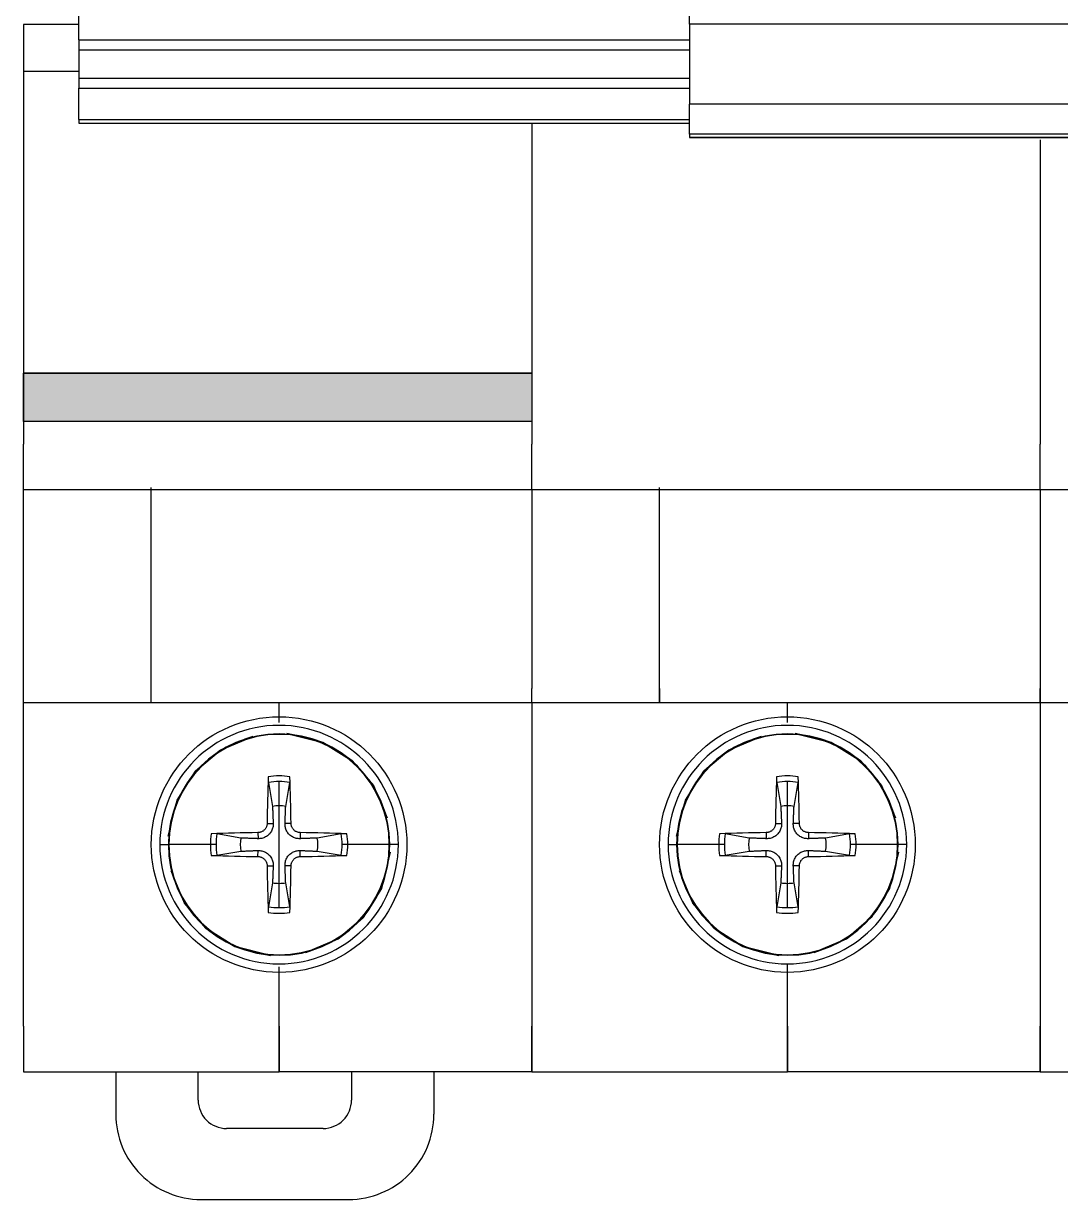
# Model space of a CAD drawing. Header units: inches. Extents: x 274.5 to 346.1, y 101.7 to 190.1.
# Drawn here: x 274.5 to 311.02, y 101.74 to 143.16 of the extents above; entities that cross this region are included whole.
import ezdxf

# ---------------------------------------------------------------- set-up
doc = ezdxf.new("R2010")
doc.units = ezdxf.units.IN
doc.header["$MEASUREMENT"] = 0

msp = doc.modelspace()

# ---------------------------------------------------------------- hatches: boundary and pattern name
msp.add_hatch(color=256).paths.add_polyline_path([(292.402, 130.838), (274.502, 130.838), (274.502, 129.138), (292.402, 129.138)])

# ---------------------------------------------------------------- linework, layer by layer
for p, q in [((276.452, 142.588), (276.452, 146.029)), ((297.952, 143.138), (297.952, 145.984)), ((276.452, 143.119), (274.502, 143.119)), ((274.502, 143.119), (274.502, 141.473)), ((297.952, 143.138), (297.952, 140.315)), ((322.952, 143.138), (297.952, 143.138)), ((276.452, 142.588), (276.452, 142.226)), ((276.452, 142.588), (297.952, 142.588)), ((276.452, 142.226), (276.452, 141.228)), ((276.452, 142.226), (297.952, 142.226)), ((274.502, 141.473), (274.502, 128.338)), ((274.502, 141.473), (274.502, 128.338)), ((276.452, 141.473), (274.502, 141.473)), ((276.452, 141.228), (276.452, 140.884)), ((276.452, 141.228), (297.952, 141.228)), ((276.452, 139.774), (276.452, 140.884)), ((276.452, 140.884), (297.952, 140.884)), ((297.952, 139.262), (297.952, 140.315)), ((322.952, 140.315), (297.952, 140.315)), ((276.452, 139.774), (276.452, 139.65)), ((276.452, 139.774), (297.952, 139.774)), ((276.452, 139.651), (297.952, 139.651)), ((276.452, 139.65), (297.952, 139.65)), ((292.402, 139.612), (292.402, 128.338)), ((297.952, 139.262), (297.952, 139.138)), ((322.952, 139.262), (297.952, 139.262)), ((292.402, 139.138), (292.402, 128.338)), ((292.402, 139.138), (292.402, 128.338)), ((322.952, 139.139), (297.952, 139.139)), ((297.952, 139.138), (322.952, 139.138)), ((310.302, 139.065), (310.302, 128.338)), ((292.402, 130.838), (274.502, 130.838)), ((274.502, 126.738), (274.502, 128.338)), ((274.502, 126.738), (274.502, 128.338)), ((292.402, 126.738), (292.402, 128.338)), ((292.402, 126.738), (292.402, 128.338)), ((292.402, 126.738), (292.402, 128.338)), ((310.302, 126.738), (310.302, 128.338)), ((274.502, 119.738), (274.502, 127.538)), ((279.002, 119.738), (279.002, 126.821)), ((296.902, 119.738), (296.902, 126.821)), ((292.402, 126.738), (274.502, 126.738)), ((310.302, 126.738), (292.402, 126.738)), ((292.402, 126.738), (292.402, 119.738)), ((328.202, 126.738), (310.302, 126.738)), ((310.302, 126.738), (310.302, 119.738)), ((274.502, 119.238), (274.502, 119.738)), ((274.502, 119.238), (274.502, 119.738)), ((274.502, 119.238), (274.502, 119.738)), ((279.002, 119.238), (279.002, 119.738)), ((292.402, 119.238), (292.402, 119.738)), ((296.902, 119.238), (296.902, 119.738)), ((296.902, 119.738), (296.902, 119.238)), ((310.302, 119.238), (310.302, 119.738)), ((310.302, 119.738), (310.302, 119.238)), ((274.502, 107.838), (274.502, 119.238)), ((274.502, 119.238), (279.002, 119.238)), ((279.002, 119.238), (292.402, 119.238)), ((283.502, 118.538), (283.502, 119.238)), ((292.402, 119.238), (296.902, 119.238)), ((292.402, 119.238), (292.402, 107.838)), ((296.902, 119.238), (310.302, 119.238)), ((301.402, 118.538), (301.402, 119.238)), ((310.302, 119.238), (314.802, 119.238)), ((310.302, 119.238), (310.302, 107.838)), ((283.126, 116.427), (283.27, 115.584)), ((283.502, 115.604), (283.502, 116.459)), ((283.734, 115.584), (283.878, 116.427)), ((301.026, 116.427), (301.17, 115.584)), ((301.402, 115.604), (301.402, 116.459)), ((301.634, 115.584), (301.778, 116.427)), ((283.502, 114.238), (283.502, 115.604)), ((301.402, 114.238), (301.402, 115.604)), ((283.08, 114.982), (283.294, 114.981)), ((283.924, 114.982), (283.71, 114.981)), ((300.98, 114.982), (301.194, 114.981)), ((301.824, 114.982), (301.61, 114.981)), ((282.155, 114.469), (281.313, 114.614)), ((282.758, 114.66), (282.759, 114.446)), ((284.246, 114.66), (284.245, 114.446)), ((285.691, 114.614), (284.848, 114.469)), ((300.055, 114.469), (299.213, 114.614)), ((300.658, 114.66), (300.659, 114.446)), ((302.146, 114.66), (302.145, 114.446)), ((303.591, 114.614), (302.748, 114.469)), ((279.302, 114.238), (279.602, 114.238)), ((281.082, 114.238), (279.622, 114.238)), ((281.281, 114.238), (281.082, 114.238)), ((281.313, 113.861), (282.155, 114.006)), ((282.758, 113.816), (282.759, 114.03)), ((283.502, 112.871), (283.502, 114.238)), ((284.246, 113.816), (284.245, 114.03)), ((284.848, 114.006), (285.691, 113.861)), ((285.922, 114.238), (285.723, 114.238)), ((287.381, 114.238), (285.922, 114.238)), ((287.702, 114.238), (287.402, 114.238)), ((297.202, 114.238), (297.502, 114.238)), ((298.982, 114.238), (297.522, 114.238)), ((299.181, 114.238), (298.982, 114.238)), ((299.213, 113.861), (300.055, 114.006)), ((300.658, 113.816), (300.659, 114.03)), ((301.402, 112.871), (301.402, 114.238)), ((302.146, 113.816), (302.145, 114.03)), ((302.748, 114.006), (303.591, 113.861)), ((303.822, 114.238), (303.623, 114.238)), ((305.281, 114.238), (303.822, 114.238)), ((305.602, 114.238), (305.302, 114.238)), ((283.08, 113.493), (283.294, 113.495)), ((283.924, 113.493), (283.71, 113.495)), ((300.98, 113.493), (301.194, 113.495)), ((301.824, 113.493), (301.61, 113.495)), ((283.27, 112.891), (283.126, 112.049)), ((283.502, 112.016), (283.502, 112.871)), ((283.878, 112.049), (283.734, 112.891)), ((301.17, 112.891), (301.026, 112.049)), ((301.402, 112.016), (301.402, 112.871)), ((301.778, 112.049), (301.634, 112.891)), ((283.502, 107.838), (283.502, 109.933)), ((301.402, 107.838), (301.402, 110.038)), ((274.502, 107.838), (274.502, 106.238)), ((274.502, 107.838), (274.502, 106.238)), ((283.502, 106.238), (283.502, 107.838)), ((283.502, 107.838), (283.502, 106.238)), ((292.402, 107.838), (292.402, 106.238)), ((292.402, 106.238), (292.402, 107.838)), ((301.402, 106.238), (301.402, 107.838)), ((301.402, 107.838), (301.402, 106.238)), ((310.302, 107.838), (310.302, 106.238)), ((310.302, 106.238), (310.302, 107.838)), ((274.502, 106.238), (283.502, 106.238)), ((277.752, 106.238), (277.752, 104.738)), ((280.652, 105.238), (280.652, 106.238)), ((292.402, 106.238), (283.502, 106.238)), ((286.052, 106.238), (286.052, 105.238)), ((288.952, 106.238), (288.952, 104.738)), ((292.402, 106.238), (301.402, 106.238)), ((310.302, 106.238), (301.402, 106.238)), ((310.302, 106.238), (319.302, 106.238)), ((285.052, 104.238), (281.652, 104.238)), ((280.752, 101.738), (285.952, 101.738))]:
    msp.add_line(p, q)
msp.add_lwpolyline([(274.502, 130.838), (292.402, 130.838), (292.402, 129.138), (274.502, 129.138)], close=True)
for points in [[(285.044, 117.837), (286.072, 117.193), (285.794, 117.393), (285.044, 117.837), (284.707, 117.946), (283.772, 118.145), (285.044, 117.837)], [(302.944, 117.837), (303.972, 117.193), (303.694, 117.393), (302.944, 117.837), (302.607, 117.946), (301.672, 118.145), (302.944, 117.837)], [(282.577, 118.043), (282.297, 117.946), (281.438, 117.566), (281.21, 117.393), (280.56, 116.822), (280.347, 116.53), (279.912, 115.802), (279.793, 115.442), (279.597, 114.536), (279.912, 115.802), (280.56, 116.822), (281.438, 117.566), (282.577, 118.043)], [(300.476, 118.043), (300.197, 117.946), (299.338, 117.566), (299.11, 117.393), (298.46, 116.822), (298.247, 116.53), (297.812, 115.802), (297.693, 115.442), (297.497, 114.536), (297.812, 115.802), (298.46, 116.822), (299.338, 117.566), (300.476, 118.043)], [(286.657, 116.53), (286.072, 117.193), (286.821, 116.317), (286.657, 116.53)], [(304.557, 116.53), (303.972, 117.193), (304.72, 116.317), (304.557, 116.53)], [(287.303, 115.18), (287.211, 115.442), (286.821, 116.317), (287.303, 115.18)], [(305.203, 115.18), (305.111, 115.442), (304.72, 116.317), (305.203, 115.18)], [(283.27, 115.584), (283.272, 115.542), (283.273, 115.503), (283.275, 115.466), (283.276, 115.431), (283.277, 115.397), (283.279, 115.365), (283.28, 115.335), (283.281, 115.306), (283.282, 115.279), (283.283, 115.253), (283.284, 115.228), (283.285, 115.204), (283.286, 115.181), (283.287, 115.159), (283.288, 115.138), (283.288, 115.117), (283.289, 115.098), (283.29, 115.079), (283.291, 115.061), (283.291, 115.044), (283.292, 115.027), (283.293, 115.011), (283.293, 114.996), (283.294, 114.981)], [(283.71, 114.981), (283.71, 114.996), (283.711, 115.011), (283.712, 115.027), (283.712, 115.044), (283.713, 115.061), (283.714, 115.079), (283.714, 115.098), (283.715, 115.117), (283.716, 115.138), (283.717, 115.159), (283.718, 115.181), (283.719, 115.204), (283.72, 115.228), (283.72, 115.253), (283.722, 115.279), (283.723, 115.306), (283.724, 115.335), (283.725, 115.365), (283.726, 115.397), (283.728, 115.431), (283.729, 115.466), (283.73, 115.503), (283.732, 115.542), (283.734, 115.584)], [(301.17, 115.584), (301.172, 115.542), (301.173, 115.503), (301.175, 115.466), (301.176, 115.431), (301.177, 115.397), (301.179, 115.365), (301.18, 115.335), (301.181, 115.306), (301.182, 115.279), (301.183, 115.253), (301.184, 115.228), (301.185, 115.204), (301.186, 115.181), (301.187, 115.159), (301.188, 115.138), (301.188, 115.117), (301.189, 115.098), (301.19, 115.079), (301.191, 115.061), (301.191, 115.044), (301.192, 115.027), (301.193, 115.011), (301.193, 114.996), (301.194, 114.981)], [(301.61, 114.981), (301.61, 114.996), (301.611, 115.011), (301.612, 115.027), (301.612, 115.044), (301.613, 115.061), (301.614, 115.079), (301.614, 115.098), (301.615, 115.117), (301.616, 115.138), (301.617, 115.159), (301.618, 115.181), (301.619, 115.204), (301.62, 115.228), (301.62, 115.253), (301.622, 115.279), (301.623, 115.306), (301.624, 115.335), (301.625, 115.365), (301.626, 115.397), (301.628, 115.431), (301.629, 115.466), (301.63, 115.503), (301.632, 115.542), (301.634, 115.584)], [(283.08, 114.982), (283.079, 114.962), (283.077, 114.941), (283.073, 114.92), (283.068, 114.9), (283.062, 114.879), (283.054, 114.859), (283.045, 114.84), (283.035, 114.821), (283.024, 114.803), (283.011, 114.786), (282.998, 114.77), (282.984, 114.755), (282.969, 114.741), (282.953, 114.728), (282.936, 114.716), (282.918, 114.705), (282.9, 114.694), (282.88, 114.685), (282.86, 114.678), (282.84, 114.671), (282.819, 114.666), (282.799, 114.663), (282.778, 114.66), (282.758, 114.66)], [(283.294, 114.981), (283.294, 114.946), (283.292, 114.911), (283.288, 114.877), (283.281, 114.844), (283.273, 114.811), (283.262, 114.779), (283.249, 114.746), (283.233, 114.713), (283.214, 114.681), (283.193, 114.65), (283.17, 114.621), (283.145, 114.595), (283.118, 114.57), (283.089, 114.547), (283.058, 114.525), (283.026, 114.507), (282.993, 114.491), (282.96, 114.477), (282.928, 114.467), (282.896, 114.458), (282.862, 114.452), (282.828, 114.448), (282.793, 114.446), (282.759, 114.446)], [(284.245, 114.446), (284.21, 114.446), (284.176, 114.448), (284.141, 114.452), (284.108, 114.458), (284.076, 114.467), (284.043, 114.477), (284.01, 114.491), (283.977, 114.507), (283.945, 114.525), (283.914, 114.547), (283.885, 114.57), (283.859, 114.595), (283.834, 114.621), (283.811, 114.65), (283.79, 114.681), (283.771, 114.713), (283.755, 114.746), (283.741, 114.779), (283.731, 114.811), (283.722, 114.844), (283.716, 114.877), (283.712, 114.911), (283.71, 114.946), (283.71, 114.981)], [(284.246, 114.66), (284.226, 114.66), (284.205, 114.663), (284.185, 114.666), (284.164, 114.671), (284.144, 114.678), (284.124, 114.685), (284.104, 114.694), (284.085, 114.704), (284.067, 114.716), (284.05, 114.728), (284.034, 114.741), (284.019, 114.755), (284.006, 114.77), (283.992, 114.786), (283.98, 114.803), (283.969, 114.821), (283.958, 114.84), (283.949, 114.859), (283.942, 114.879), (283.935, 114.9), (283.931, 114.92), (283.927, 114.941), (283.925, 114.962), (283.924, 114.982)], [(300.98, 114.982), (300.979, 114.962), (300.977, 114.941), (300.973, 114.92), (300.968, 114.9), (300.962, 114.879), (300.954, 114.859), (300.945, 114.84), (300.935, 114.821), (300.924, 114.803), (300.911, 114.786), (300.898, 114.77), (300.884, 114.755), (300.869, 114.741), (300.853, 114.728), (300.836, 114.716), (300.818, 114.705), (300.8, 114.694), (300.78, 114.685), (300.76, 114.678), (300.74, 114.671), (300.719, 114.666), (300.699, 114.663), (300.678, 114.66), (300.658, 114.66)], [(301.194, 114.981), (301.194, 114.946), (301.192, 114.911), (301.188, 114.877), (301.181, 114.844), (301.173, 114.811), (301.162, 114.779), (301.149, 114.746), (301.133, 114.713), (301.114, 114.681), (301.093, 114.65), (301.07, 114.621), (301.045, 114.595), (301.018, 114.57), (300.989, 114.547), (300.958, 114.525), (300.926, 114.507), (300.893, 114.491), (300.86, 114.477), (300.828, 114.467), (300.796, 114.458), (300.762, 114.452), (300.728, 114.448), (300.693, 114.446), (300.659, 114.446)], [(302.145, 114.446), (302.11, 114.446), (302.076, 114.448), (302.041, 114.452), (302.008, 114.458), (301.976, 114.467), (301.943, 114.477), (301.91, 114.491), (301.877, 114.507), (301.845, 114.525), (301.814, 114.547), (301.785, 114.57), (301.759, 114.595), (301.734, 114.621), (301.711, 114.65), (301.69, 114.681), (301.671, 114.713), (301.655, 114.746), (301.641, 114.779), (301.631, 114.811), (301.622, 114.844), (301.616, 114.877), (301.612, 114.911), (301.61, 114.946), (301.61, 114.981)], [(302.146, 114.66), (302.126, 114.66), (302.105, 114.663), (302.085, 114.666), (302.064, 114.671), (302.044, 114.678), (302.024, 114.685), (302.004, 114.694), (301.985, 114.704), (301.967, 114.716), (301.95, 114.728), (301.934, 114.741), (301.919, 114.755), (301.906, 114.77), (301.892, 114.786), (301.88, 114.803), (301.869, 114.821), (301.858, 114.84), (301.849, 114.859), (301.842, 114.879), (301.835, 114.9), (301.831, 114.92), (301.827, 114.941), (301.825, 114.962), (301.824, 114.982)], [(282.759, 114.446), (282.744, 114.446), (282.728, 114.447), (282.712, 114.448), (282.696, 114.448), (282.678, 114.449), (282.66, 114.45), (282.641, 114.45), (282.622, 114.451), (282.602, 114.452), (282.581, 114.453), (282.559, 114.454), (282.536, 114.454), (282.512, 114.455), (282.487, 114.456), (282.461, 114.457), (282.433, 114.458), (282.404, 114.46), (282.374, 114.461), (282.342, 114.462), (282.309, 114.463), (282.274, 114.465), (282.236, 114.466), (282.197, 114.468), (282.155, 114.469)], [(284.848, 114.469), (284.807, 114.468), (284.767, 114.466), (284.73, 114.465), (284.695, 114.463), (284.661, 114.462), (284.63, 114.461), (284.599, 114.46), (284.571, 114.458), (284.543, 114.457), (284.517, 114.456), (284.492, 114.455), (284.468, 114.454), (284.445, 114.454), (284.423, 114.453), (284.402, 114.452), (284.382, 114.451), (284.362, 114.45), (284.343, 114.45), (284.325, 114.449), (284.308, 114.448), (284.291, 114.448), (284.275, 114.447), (284.26, 114.446), (284.245, 114.446)], [(285.891, 114.62), (285.882, 114.62), (285.872, 114.621), (285.862, 114.621), (285.852, 114.621), (285.842, 114.621), (285.833, 114.621), (285.823, 114.621), (285.813, 114.621), (285.803, 114.621), (285.794, 114.621), (285.784, 114.621), (285.775, 114.62), (285.767, 114.62), (285.758, 114.62), (285.749, 114.619), (285.741, 114.619), (285.733, 114.618), (285.726, 114.618), (285.719, 114.617), (285.713, 114.617), (285.707, 114.616), (285.701, 114.615), (285.696, 114.615), (285.691, 114.614)], [(300.659, 114.446), (300.644, 114.446), (300.628, 114.447), (300.612, 114.448), (300.596, 114.448), (300.578, 114.449), (300.56, 114.45), (300.541, 114.45), (300.522, 114.451), (300.502, 114.452), (300.481, 114.453), (300.459, 114.454), (300.436, 114.454), (300.412, 114.455), (300.387, 114.456), (300.361, 114.457), (300.333, 114.458), (300.304, 114.46), (300.274, 114.461), (300.242, 114.462), (300.209, 114.463), (300.174, 114.465), (300.136, 114.466), (300.097, 114.468), (300.055, 114.469)], [(302.748, 114.469), (302.707, 114.468), (302.667, 114.466), (302.63, 114.465), (302.595, 114.463), (302.561, 114.462), (302.53, 114.461), (302.499, 114.46), (302.471, 114.458), (302.443, 114.457), (302.417, 114.456), (302.392, 114.455), (302.368, 114.454), (302.345, 114.454), (302.323, 114.453), (302.302, 114.452), (302.282, 114.451), (302.262, 114.45), (302.243, 114.45), (302.225, 114.449), (302.208, 114.448), (302.191, 114.448), (302.175, 114.447), (302.16, 114.446), (302.145, 114.446)], [(303.791, 114.62), (303.782, 114.62), (303.772, 114.621), (303.762, 114.621), (303.752, 114.621), (303.742, 114.621), (303.733, 114.621), (303.723, 114.621), (303.713, 114.621), (303.703, 114.621), (303.694, 114.621), (303.684, 114.621), (303.675, 114.62), (303.667, 114.62), (303.658, 114.62), (303.649, 114.619), (303.641, 114.619), (303.633, 114.618), (303.626, 114.618), (303.619, 114.617), (303.613, 114.617), (303.607, 114.616), (303.601, 114.615), (303.596, 114.615), (303.591, 114.614)], [(282.155, 114.006), (282.197, 114.008), (282.236, 114.009), (282.274, 114.011), (282.309, 114.012), (282.342, 114.013), (282.374, 114.015), (282.404, 114.016), (282.433, 114.017), (282.461, 114.018), (282.487, 114.019), (282.512, 114.02), (282.536, 114.021), (282.559, 114.022), (282.581, 114.023), (282.602, 114.024), (282.622, 114.024), (282.641, 114.025), (282.66, 114.026), (282.678, 114.026), (282.696, 114.027), (282.712, 114.028), (282.728, 114.028), (282.744, 114.029), (282.759, 114.03)], [(282.759, 114.03), (282.793, 114.03), (282.828, 114.028), (282.862, 114.023), (282.896, 114.017), (282.928, 114.009), (282.96, 113.998), (282.993, 113.985), (283.026, 113.969), (283.058, 113.95), (283.089, 113.929), (283.118, 113.905), (283.145, 113.881), (283.17, 113.854), (283.193, 113.825), (283.214, 113.794), (283.233, 113.762), (283.249, 113.729), (283.262, 113.696), (283.273, 113.664), (283.281, 113.632), (283.288, 113.598), (283.292, 113.564), (283.294, 113.529), (283.294, 113.495)], [(283.71, 113.495), (283.71, 113.529), (283.712, 113.564), (283.716, 113.598), (283.722, 113.632), (283.731, 113.664), (283.741, 113.696), (283.755, 113.729), (283.771, 113.762), (283.79, 113.794), (283.811, 113.825), (283.834, 113.854), (283.859, 113.881), (283.885, 113.905), (283.914, 113.929), (283.945, 113.95), (283.977, 113.969), (284.01, 113.985), (284.043, 113.998), (284.076, 114.009), (284.108, 114.017), (284.141, 114.023), (284.176, 114.028), (284.21, 114.03), (284.245, 114.03)], [(284.245, 114.03), (284.26, 114.029), (284.275, 114.028), (284.291, 114.028), (284.308, 114.027), (284.325, 114.026), (284.343, 114.026), (284.362, 114.025), (284.382, 114.024), (284.402, 114.024), (284.423, 114.023), (284.445, 114.022), (284.468, 114.021), (284.492, 114.02), (284.517, 114.019), (284.543, 114.018), (284.571, 114.017), (284.599, 114.016), (284.63, 114.015), (284.661, 114.013), (284.695, 114.012), (284.73, 114.011), (284.767, 114.009), (284.807, 114.008), (284.848, 114.006)], [(284.445, 110.436), (284.707, 110.528), (285.582, 110.919), (285.794, 111.082), (286.458, 111.667), (286.657, 111.945), (287.102, 112.695), (287.211, 113.032), (287.409, 113.967), (287.102, 112.695), (286.458, 111.667), (285.582, 110.919), (284.445, 110.436)], [(300.055, 114.006), (300.097, 114.008), (300.136, 114.009), (300.174, 114.011), (300.209, 114.012), (300.242, 114.013), (300.274, 114.015), (300.304, 114.016), (300.333, 114.017), (300.361, 114.018), (300.387, 114.019), (300.412, 114.02), (300.436, 114.021), (300.459, 114.022), (300.481, 114.023), (300.502, 114.024), (300.522, 114.024), (300.541, 114.025), (300.56, 114.026), (300.578, 114.026), (300.596, 114.027), (300.612, 114.028), (300.628, 114.028), (300.644, 114.029), (300.659, 114.03)], [(300.659, 114.03), (300.693, 114.03), (300.728, 114.028), (300.762, 114.023), (300.796, 114.017), (300.828, 114.009), (300.86, 113.998), (300.893, 113.985), (300.926, 113.969), (300.958, 113.95), (300.989, 113.929), (301.018, 113.905), (301.045, 113.881), (301.07, 113.854), (301.093, 113.825), (301.114, 113.794), (301.133, 113.762), (301.149, 113.729), (301.162, 113.696), (301.173, 113.664), (301.181, 113.632), (301.188, 113.598), (301.192, 113.564), (301.194, 113.529), (301.194, 113.495)], [(301.61, 113.495), (301.61, 113.529), (301.612, 113.564), (301.616, 113.598), (301.622, 113.632), (301.631, 113.664), (301.641, 113.696), (301.655, 113.729), (301.671, 113.762), (301.69, 113.794), (301.711, 113.825), (301.734, 113.854), (301.759, 113.881), (301.785, 113.905), (301.814, 113.929), (301.845, 113.95), (301.877, 113.969), (301.91, 113.985), (301.943, 113.998), (301.976, 114.009), (302.008, 114.017), (302.041, 114.023), (302.076, 114.028), (302.11, 114.03), (302.145, 114.03)], [(302.145, 114.03), (302.16, 114.029), (302.175, 114.028), (302.191, 114.028), (302.208, 114.027), (302.225, 114.026), (302.243, 114.026), (302.262, 114.025), (302.282, 114.024), (302.302, 114.024), (302.323, 114.023), (302.345, 114.022), (302.368, 114.021), (302.392, 114.02), (302.417, 114.019), (302.443, 114.018), (302.471, 114.017), (302.499, 114.016), (302.53, 114.015), (302.561, 114.013), (302.595, 114.012), (302.63, 114.011), (302.667, 114.009), (302.707, 114.008), (302.748, 114.006)], [(302.345, 110.436), (302.607, 110.528), (303.482, 110.919), (303.694, 111.082), (304.357, 111.667), (304.557, 111.945), (305.002, 112.695), (305.111, 113.032), (305.309, 113.967), (305.002, 112.695), (304.357, 111.667), (303.482, 110.919), (302.345, 110.436)], [(282.758, 113.816), (282.778, 113.815), (282.798, 113.813), (282.819, 113.809), (282.84, 113.804), (282.86, 113.798), (282.88, 113.79), (282.899, 113.781), (282.918, 113.771), (282.936, 113.76), (282.953, 113.747), (282.969, 113.734), (282.984, 113.72), (282.998, 113.705), (283.011, 113.689), (283.024, 113.672), (283.035, 113.654), (283.045, 113.636), (283.054, 113.616), (283.062, 113.596), (283.068, 113.576), (283.073, 113.555), (283.077, 113.534), (283.079, 113.514), (283.08, 113.493)], [(283.294, 113.495), (283.293, 113.48), (283.293, 113.464), (283.292, 113.448), (283.291, 113.431), (283.291, 113.414), (283.29, 113.396), (283.289, 113.377), (283.288, 113.358), (283.288, 113.338), (283.287, 113.317), (283.286, 113.295), (283.285, 113.272), (283.284, 113.248), (283.283, 113.223), (283.282, 113.196), (283.281, 113.169), (283.28, 113.14), (283.279, 113.11), (283.277, 113.078), (283.276, 113.045), (283.275, 113.009), (283.273, 112.972), (283.272, 112.933), (283.27, 112.891)], [(283.734, 112.891), (283.732, 112.933), (283.73, 112.972), (283.729, 113.009), (283.728, 113.045), (283.726, 113.078), (283.725, 113.11), (283.724, 113.14), (283.723, 113.169), (283.722, 113.196), (283.72, 113.223), (283.72, 113.248), (283.719, 113.272), (283.718, 113.295), (283.717, 113.317), (283.716, 113.338), (283.715, 113.358), (283.714, 113.377), (283.714, 113.396), (283.713, 113.414), (283.712, 113.431), (283.712, 113.448), (283.711, 113.464), (283.71, 113.48), (283.71, 113.495)], [(283.924, 113.493), (283.925, 113.514), (283.927, 113.534), (283.93, 113.555), (283.935, 113.576), (283.942, 113.596), (283.949, 113.616), (283.958, 113.635), (283.969, 113.654), (283.98, 113.672), (283.992, 113.689), (284.006, 113.705), (284.019, 113.72), (284.034, 113.734), (284.05, 113.747), (284.067, 113.759), (284.085, 113.771), (284.104, 113.781), (284.123, 113.79), (284.143, 113.798), (284.164, 113.804), (284.184, 113.809), (284.205, 113.813), (284.226, 113.815), (284.246, 113.816)], [(299.012, 113.855), (299.022, 113.855), (299.032, 113.855), (299.042, 113.855), (299.052, 113.854), (299.061, 113.854), (299.071, 113.854), (299.08, 113.854), (299.09, 113.854), (299.1, 113.854), (299.11, 113.855), (299.119, 113.855), (299.128, 113.855), (299.137, 113.855), (299.146, 113.856), (299.154, 113.856), (299.162, 113.856), (299.17, 113.857), (299.178, 113.857), (299.184, 113.858), (299.191, 113.859), (299.197, 113.859), (299.203, 113.86), (299.208, 113.861), (299.213, 113.861)], [(300.658, 113.816), (300.678, 113.815), (300.698, 113.813), (300.719, 113.809), (300.74, 113.804), (300.76, 113.798), (300.78, 113.79), (300.799, 113.781), (300.818, 113.771), (300.836, 113.76), (300.853, 113.747), (300.869, 113.734), (300.884, 113.72), (300.898, 113.705), (300.911, 113.689), (300.924, 113.672), (300.935, 113.654), (300.945, 113.636), (300.954, 113.616), (300.962, 113.596), (300.968, 113.576), (300.973, 113.555), (300.977, 113.534), (300.979, 113.514), (300.98, 113.493)], [(301.194, 113.495), (301.193, 113.48), (301.193, 113.464), (301.192, 113.448), (301.191, 113.431), (301.191, 113.414), (301.19, 113.396), (301.189, 113.377), (301.188, 113.358), (301.188, 113.338), (301.187, 113.317), (301.186, 113.295), (301.185, 113.272), (301.184, 113.248), (301.183, 113.223), (301.182, 113.196), (301.181, 113.169), (301.18, 113.14), (301.179, 113.11), (301.177, 113.078), (301.176, 113.045), (301.175, 113.009), (301.173, 112.972), (301.172, 112.933), (301.17, 112.891)], [(301.634, 112.891), (301.632, 112.933), (301.63, 112.972), (301.629, 113.009), (301.628, 113.045), (301.626, 113.078), (301.625, 113.11), (301.624, 113.14), (301.623, 113.169), (301.622, 113.196), (301.62, 113.223), (301.62, 113.248), (301.619, 113.272), (301.618, 113.295), (301.617, 113.317), (301.616, 113.338), (301.615, 113.358), (301.614, 113.377), (301.614, 113.396), (301.613, 113.414), (301.612, 113.431), (301.612, 113.448), (301.611, 113.464), (301.61, 113.48), (301.61, 113.495)], [(301.824, 113.493), (301.825, 113.514), (301.827, 113.534), (301.83, 113.555), (301.835, 113.576), (301.842, 113.596), (301.849, 113.616), (301.858, 113.635), (301.869, 113.654), (301.88, 113.672), (301.892, 113.689), (301.906, 113.705), (301.919, 113.72), (301.934, 113.734), (301.95, 113.747), (301.967, 113.759), (301.985, 113.771), (302.004, 113.781), (302.023, 113.79), (302.043, 113.798), (302.064, 113.804), (302.084, 113.809), (302.105, 113.813), (302.126, 113.815), (302.146, 113.816)], [(279.697, 113.311), (279.793, 113.032), (280.174, 112.174), (279.697, 113.311)], [(297.597, 113.311), (297.693, 113.032), (298.074, 112.174), (297.597, 113.311)], [(280.347, 111.945), (280.917, 111.295), (280.174, 112.174), (280.347, 111.945)], [(298.247, 111.945), (298.817, 111.295), (298.074, 112.174), (298.247, 111.945)], [(281.938, 110.647), (280.917, 111.295), (281.21, 111.082), (281.938, 110.647), (282.297, 110.528), (283.204, 110.332), (281.938, 110.647)], [(299.837, 110.647), (298.817, 111.295), (299.11, 111.082), (299.837, 110.647), (300.197, 110.528), (301.104, 110.332), (299.837, 110.647)]]:
    msp.add_lwpolyline(points)
for centre in [(283.502, 114.238), (301.402, 114.238)]:
    msp.add_circle(centre, 4.5)
for centre, radius, start, end in [((283.502, 114.238), 4.2, 90, 180), ((283.502, 114.238), 3.9, 90, 180), ((283.502, 114.238), 3.88, 0, 180), ((283.502, 114.238), 4.2, 0, 90), ((283.502, 114.238), 3.9, 0, 90), ((301.402, 114.238), 4.2, 90, 180), ((301.402, 114.238), 3.9, 90, 180), ((301.402, 114.238), 3.88, 0, 180), ((301.402, 114.238), 4.2, 0, 90), ((301.402, 114.238), 3.9, 0, 90), ((283.502, 114.238), 2.419, 80.9059, 99.094), ((283.502, 114.235), 2.224, 90.0031, 99.7446), ((283.502, 114.235), 2.224, 80.2554, 89.9969), ((301.402, 114.238), 2.419, 80.9059, 99.094), ((301.402, 114.235), 2.224, 90.0031, 99.7446), ((301.402, 114.235), 2.224, 80.2554, 89.9969), ((283.502, 114.238), 1.366, 90, 99.7666), ((283.502, 114.238), 1.366, 80.2334, 90), ((301.402, 114.238), 1.366, 90, 99.7666), ((301.402, 114.238), 1.366, 80.2334, 90), ((283.5, 114.238), 2.418, 170.9045, 180.0014), ((283.505, 114.238), 2.224, 170.2554, 179.9969), ((283.502, 114.238), 1.366, 170.2334, 189.7666), ((283.502, 114.238), 1.366, 350.2334, 9.7666), ((283.499, 114.238), 2.224, 0.0031, 9.7446), ((283.503, 114.238), 2.418, 359.9986, 9.0954), ((301.4, 114.238), 2.418, 170.9045, 180.0014), ((301.405, 114.238), 2.224, 170.2554, 179.9969), ((301.402, 114.238), 1.366, 170.2334, 189.7666), ((301.402, 114.238), 1.366, 350.2334, 9.7666), ((301.399, 114.238), 2.224, 0.0031, 9.7446), ((301.403, 114.238), 2.418, 359.9986, 9.0954), ((283.502, 114.238), 4.2, 180, 270), ((283.502, 114.238), 3.9, 180, 270), ((283.502, 114.238), 3.88, 180, 270), ((283.5, 114.238), 2.418, 179.9986, 189.0954), ((283.505, 114.238), 2.224, 180.0031, 189.7446), ((283.502, 114.238), 3.88, 270, 0), ((283.502, 114.238), 4.2, 270, 0), ((283.502, 114.238), 3.9, 270, 0), ((283.499, 114.238), 2.224, 350.2554, 359.9969), ((283.503, 114.238), 2.418, 350.9045, 0.0014), ((301.402, 114.238), 4.2, 180, 270), ((301.402, 114.238), 3.9, 180, 270), ((301.402, 114.238), 3.88, 180, 270), ((301.4, 114.238), 2.418, 179.9986, 189.0954), ((301.405, 114.238), 2.224, 180.0031, 189.7446), ((301.402, 114.238), 3.88, 270, 0), ((301.402, 114.238), 4.2, 270, 0), ((301.402, 114.238), 3.9, 270, 0), ((301.399, 114.238), 2.224, 350.2554, 359.9969), ((301.403, 114.238), 2.418, 350.9045, 0.0014), ((283.502, 114.238), 1.366, 260.2334, 270), ((283.502, 114.238), 1.366, 270, 279.7666), ((301.402, 114.238), 1.366, 260.2334, 270), ((301.402, 114.238), 1.366, 270, 279.7666), ((283.502, 114.237), 2.419, 260.9059, 279.094), ((283.502, 114.241), 2.224, 260.2554, 269.9969), ((283.502, 114.241), 2.224, 270.0031, 279.7446), ((301.402, 114.237), 2.419, 260.9059, 279.094), ((301.402, 114.241), 2.224, 260.2554, 269.9969), ((301.402, 114.241), 2.224, 270.0031, 279.7446), ((281.652, 105.238), 1, 180, 225), ((285.052, 105.238), 1, 315, 0), ((280.752, 104.738), 3, 180, 225), ((281.652, 105.238), 1, 225, 270), ((285.052, 105.238), 1, 270, 315), ((285.952, 104.738), 3, 315, 0), ((280.752, 104.738), 3, 225, 270), ((285.952, 104.738), 3, 270, 315)]:
    msp.add_arc(centre, radius, start, end)
for centre, major_axis, start_param, end_param in [((283.769, 114.236), (-0.052, -7.993), 4.409166, 4.619534), ((283.235, 114.236), (-0.052, 7.993), 4.805244, 5.015612), ((301.669, 114.236), (-0.052, -7.993), 4.409166, 4.619534), ((301.135, 114.236), (-0.052, 7.993), 4.805244, 5.015612), ((283.503, 113.971), (-7.993, -0.052), 4.805244, 5.015612), ((283.5, 113.971), (-7.993, 0.052), 4.409166, 4.619534), ((301.403, 113.971), (-7.993, -0.052), 4.805244, 5.015612), ((301.4, 113.971), (-7.993, 0.052), 4.409166, 4.619534), ((283.503, 114.505), (7.993, -0.052), 4.409166, 4.619534), ((283.769, 114.239), (0.052, -7.993), 4.805244, 5.015612), ((283.235, 114.239), (0.052, 7.993), 4.409166, 4.619534), ((283.5, 114.505), (7.993, 0.052), 4.805244, 5.015612), ((301.403, 114.505), (7.993, -0.052), 4.409166, 4.619534), ((301.669, 114.239), (0.052, -7.993), 4.805244, 5.015612), ((301.135, 114.239), (0.052, 7.993), 4.409166, 4.619534), ((301.4, 114.505), (7.993, 0.052), 4.805244, 5.015612)]:
    msp.add_ellipse(centre, major_axis=major_axis, ratio=0.087156, start_param=start_param, end_param=end_param)

doc.saveas('drawing.dxf')
